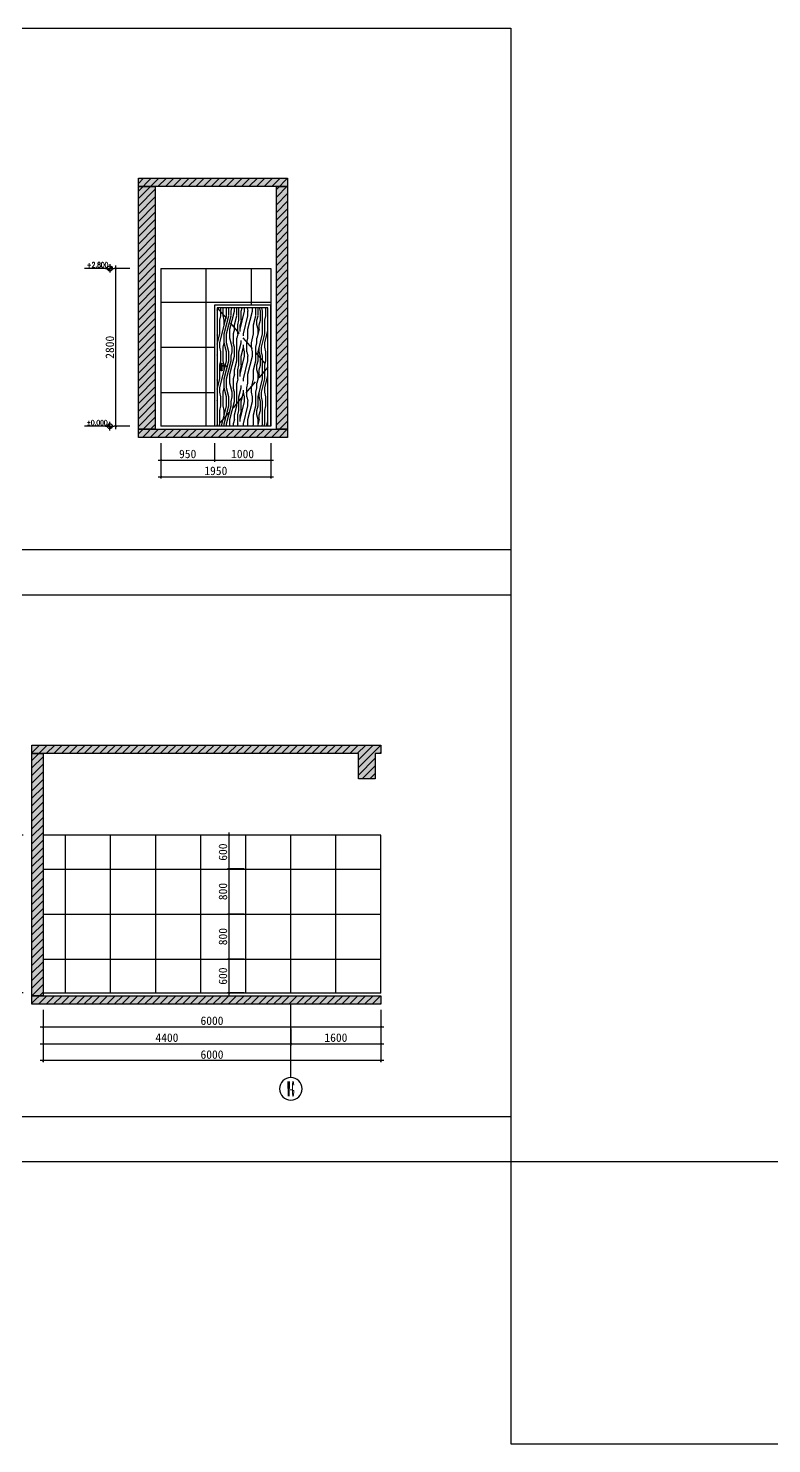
# Model space of a CAD drawing. Header units: millimetres. Extents: x 110215 to 630040, y -488650 to 141897.
# Drawn here: x 188285 to 201486, y -9761 to 15350 of the extents above; entities that cross this region are included whole.
import ezdxf
from ezdxf.enums import TextEntityAlignment as Align
from ezdxf.xclip import XClip

# ---------------------------------------------------------------- set-up
doc = ezdxf.new("R2010")
doc.units = ezdxf.units.MM
doc.header["$LTSCALE"] = 1000
doc.header["$XCLIPFRAME"] = 0
doc.linetypes.add('DASH', pattern=[0.35, 0.25, -0.1])
doc.layers.get('Defpoints').update_dxf_attribs({"color": 2})
for name, color, linetype in [('0-118标注', 2, 'Continuous'), ('0-140c立面材料填充', 250, 'Continuous'), ('0-140d立面材料分隔', 146, 'Continuous'), ('0-140立面图剖切线', 4, 'Continuous')]:
    doc.layers.add(name, color=color, linetype=linetype)
doc.styles.add('_TCH_AXIS', font='COMPLEX', dxfattribs={"bigfont": 'GBCBIG'})
doc.styles.add('COMPLEX', font='COMPLEX')
doc.styles.add('DIM_FONT', font='SIMPLEX', dxfattribs={"width": 0.7, "bigfont": 'GBCBIG'})
doc.styles.add('黑体', font='simhei.ttf')
doc.dimstyles.new('50', dxfattribs={"dimscale": 50, "dimtxt": 3, "dimasz": 0.6, "dimexe": 0.6, "dimexo": 0.6, "dimtad": 1, "dimdec": 0, "dimdsep": 46, "dimtxsty": '黑体', "dimblk1": 'ARCHTICK', "dimblk2": 'ARCHTICK', "dimsah": 1, "dimcen": 0, "dimdle": 1, "dimclrd": 251, "dimclre": 251, "dimclrt": 2, "dimadec": 0, "dimazin": 0, "dimtfac": 1, "dimtdec": 0, "dimtix": 1, "dimtmove": 2, "dimatfit": 3, "dimldrblk": 'DOT', "dimfxl": 0, "dimtolj": 1, "dimtzin": 0, "dimarcsym": 0})

# ---------------------------------------------------------------- blocks, each defined once
blk = doc.blocks.new('_ArchTick')
at = {"color": 0, "linetype": 'ByBlock', "const_width": 0.4}
blk.add_lwpolyline([(-0.5, -0.5), (0.5, 0.5)], dxfattribs=at)
blk = doc.blocks.new('*D828')
at = {"color": 251, "lineweight": -2, "transparency": 16777216}
for p, q in [((269244, 7341), (269244, 7061)), ((351969, 7341), (351969, 7061)), ((269194, 7091), (352019, 7091))]:
    blk.add_line(p, q, dxfattribs=at)
at = {"layer": 'Defpoints', "color": 0, "transparency": 16777216}
for p in [(269244, 7391), (351969, 7391), (351969, 7091)]:
    blk.add_point(p, dxfattribs=at)
at = {"color": 251, "lineweight": -2, "transparency": 16777216, "xscale": 30, "yscale": 30, "zscale": 30, "rotation": 180}
blk.add_blockref('_ArchTick', (269244, 7091), dxfattribs=at)
at = {"color": 251, "lineweight": -2, "transparency": 16777216, "xscale": 30, "yscale": 30, "zscale": 30}
blk.add_blockref('_ArchTick', (351969, 7091), dxfattribs=at)
at = {"color": 2, "transparency": 16777216, "insert": (310607, 7197), "char_height": 150, "attachment_point": 5, "style": '黑体'}
blk.add_mtext('\\A1;82725', dxfattribs=at)
blk = doc.blocks.new('_DOT')
at = {"color": 0, "linetype": 'ByBlock'}
blk.add_line((-0.5, 0), (-1, 0), dxfattribs=at)
at = {"color": 0, "linetype": 'ByBlock', "const_width": 0.5}
blk.add_lwpolyline([(-0.25, 0, 1), (0.25, 0, 1)], format="xyb", close=True, dxfattribs=at)
blk = doc.blocks.new('*D1149')
at = {"color": 251, "lineweight": -2, "transparency": 16777216}
for p, q in [((188547, -2065), (188547, -2395)), ((194547, -2065), (194547, -2395)), ((188497, -2365), (194597, -2365))]:
    blk.add_line(p, q, dxfattribs=at)
at = {"layer": 'Defpoints', "color": 0, "transparency": 16777216}
for p in [(188547, -1965), (194547, -1965), (194547, -2365)]:
    blk.add_point(p, dxfattribs=at)
at = {"color": 251, "lineweight": -2, "transparency": 16777216, "xscale": 30, "yscale": 30, "zscale": 30, "rotation": 180}
blk.add_blockref('_ArchTick', (188547, -2365), dxfattribs=at)
at = {"color": 251, "lineweight": -2, "transparency": 16777216, "xscale": 30, "yscale": 30, "zscale": 30}
blk.add_blockref('_ArchTick', (194547, -2365), dxfattribs=at)
at = {"color": 2, "transparency": 16777216, "insert": (191547, -2258), "char_height": 150, "attachment_point": 5, "style": '黑体'}
blk.add_mtext('\\A1;6000', dxfattribs=at)
blk = doc.blocks.new('_AXISO')
blk.add_circle((0, 0), 0.5)
at = {"style": 'COMPLEX', "width": 1.041667}
blk.add_attdef('A', text='', height=0.56, dxfattribs=at).set_placement((-0.25, -0.28), (0.25, -0.28), align=Align.FIT)
blk = doc.blocks.new('*D1150')
at = {"color": 251, "lineweight": -2, "transparency": 16777216}
for p, q in [((188547, -2395), (188547, -2695)), ((192947, -2395), (192947, -2695)), ((188497, -2665), (192997, -2665))]:
    blk.add_line(p, q, dxfattribs=at)
at = {"layer": 'Defpoints', "color": 0, "transparency": 16777216}
for p in [(188547, -2365), (192947, -2365), (192947, -2665)]:
    blk.add_point(p, dxfattribs=at)
at = {"color": 251, "lineweight": -2, "transparency": 16777216, "xscale": 30, "yscale": 30, "zscale": 30, "rotation": 180}
blk.add_blockref('_ArchTick', (188547, -2665), dxfattribs=at)
at = {"color": 251, "lineweight": -2, "transparency": 16777216, "xscale": 30, "yscale": 30, "zscale": 30}
blk.add_blockref('_ArchTick', (192947, -2665), dxfattribs=at)
at = {"color": 2, "transparency": 16777216, "insert": (190747, -2558), "char_height": 150, "attachment_point": 5, "style": '黑体'}
blk.add_mtext('\\A1;4400', dxfattribs=at)
blk = doc.blocks.new('*D1151')
at = {"color": 251, "lineweight": -2, "transparency": 16777216}
for p, q in [((192947, -2395), (192947, -2695)), ((194547, -2395), (194547, -2695)), ((192897, -2665), (194597, -2665))]:
    blk.add_line(p, q, dxfattribs=at)
at = {"layer": 'Defpoints', "color": 0, "transparency": 16777216}
for p in [(192947, -2365), (194547, -2365), (194547, -2665)]:
    blk.add_point(p, dxfattribs=at)
at = {"color": 251, "lineweight": -2, "transparency": 16777216, "xscale": 30, "yscale": 30, "zscale": 30, "rotation": 180}
blk.add_blockref('_ArchTick', (192947, -2665), dxfattribs=at)
at = {"color": 251, "lineweight": -2, "transparency": 16777216, "xscale": 30, "yscale": 30, "zscale": 30}
blk.add_blockref('_ArchTick', (194547, -2665), dxfattribs=at)
at = {"color": 2, "transparency": 16777216, "insert": (193747, -2558), "char_height": 150, "attachment_point": 5, "style": '黑体'}
blk.add_mtext('\\A1;1600', dxfattribs=at)
blk = doc.blocks.new('*D1152')
at = {"color": 251, "lineweight": -2, "transparency": 16777216}
for p, q in [((188547, -2695), (188547, -2995)), ((194547, -2695), (194547, -2995)), ((194597, -2965), (188497, -2965))]:
    blk.add_line(p, q, dxfattribs=at)
at = {"layer": 'Defpoints', "color": 0, "transparency": 16777216}
for p in [(188547, -2665), (194547, -2665), (188547, -2965)]:
    blk.add_point(p, dxfattribs=at)
at = {"color": 251, "lineweight": -2, "transparency": 16777216, "xscale": 30, "yscale": 30, "zscale": 30, "rotation": 180}
blk.add_blockref('_ArchTick', (188547, -2965), dxfattribs=at)
at = {"color": 251, "lineweight": -2, "transparency": 16777216, "xscale": 30, "yscale": 30, "zscale": 30}
blk.add_blockref('_ArchTick', (194547, -2965), dxfattribs=at)
at = {"color": 2, "transparency": 16777216, "insert": (191547, -2858), "char_height": 150, "attachment_point": 5, "style": '黑体'}
blk.add_mtext('\\A1;6000', dxfattribs=at)
blk = doc.blocks.new('*D1153')
at = {"color": 251, "lineweight": -2, "transparency": 16777216}
for p, q in [((192117, -1165), (191820, -1165)), ((191850, -1815), (191850, -1115)), ((192117, -1765), (191820, -1765))]:
    blk.add_line(p, q, dxfattribs=at)
at = {"layer": 'Defpoints', "color": 0, "transparency": 16777216}
for p in [(191850, -1165), (192147, -1165), (192147, -1765)]:
    blk.add_point(p, dxfattribs=at)
at = {"color": 251, "lineweight": -2, "transparency": 16777216, "xscale": 30, "yscale": 30, "zscale": 30}
for p, rotation in [((191850, -1165), 90), ((191850, -1765), 270)]:
    blk.add_blockref('_ArchTick', p, dxfattribs=dict(at, rotation=rotation))
at = {"color": 2, "transparency": 16777216, "insert": (191742, -1465), "char_height": 150, "attachment_point": 5, "rotation": 90, "style": '黑体'}
blk.add_mtext('\\A1;600', dxfattribs=at)
blk = doc.blocks.new('*D1154')
at = {"color": 251, "lineweight": -2, "transparency": 16777216}
for p, q in [((192117, -365), (191820, -365)), ((191850, -1215), (191850, -315)), ((192117, -1165), (191820, -1165))]:
    blk.add_line(p, q, dxfattribs=at)
at = {"layer": 'Defpoints', "color": 0, "transparency": 16777216}
for p in [(191850, -365), (192147, -365), (192147, -1165)]:
    blk.add_point(p, dxfattribs=at)
at = {"color": 251, "lineweight": -2, "transparency": 16777216, "xscale": 30, "yscale": 30, "zscale": 30}
for p, rotation in [((191850, -365), 90), ((191850, -1165), 270)]:
    blk.add_blockref('_ArchTick', p, dxfattribs=dict(at, rotation=rotation))
at = {"color": 2, "transparency": 16777216, "insert": (191742, -765), "char_height": 150, "attachment_point": 5, "rotation": 90, "style": '黑体'}
blk.add_mtext('\\A1;800', dxfattribs=at)
blk = doc.blocks.new('*D1155')
at = {"color": 251, "lineweight": -2, "transparency": 16777216}
for p, q in [((192117, 435), (191820, 435)), ((191850, -415), (191850, 485)), ((192117, -365), (191820, -365))]:
    blk.add_line(p, q, dxfattribs=at)
at = {"layer": 'Defpoints', "color": 0, "transparency": 16777216}
for p in [(191850, 435), (192147, 435), (192147, -365)]:
    blk.add_point(p, dxfattribs=at)
at = {"color": 251, "lineweight": -2, "transparency": 16777216, "xscale": 30, "yscale": 30, "zscale": 30}
for p, rotation in [((191850, 435), 90), ((191850, -365), 270)]:
    blk.add_blockref('_ArchTick', p, dxfattribs=dict(at, rotation=rotation))
at = {"color": 2, "transparency": 16777216, "insert": (191742, 35), "char_height": 150, "attachment_point": 5, "rotation": 90, "style": '黑体'}
blk.add_mtext('\\A1;800', dxfattribs=at)
blk = doc.blocks.new('*D1156')
at = {"color": 251, "lineweight": -2, "transparency": 16777216}
for p, q in [((192117, 1035), (191820, 1035)), ((191850, 385), (191850, 1085)), ((192117, 435), (191820, 435))]:
    blk.add_line(p, q, dxfattribs=at)
at = {"layer": 'Defpoints', "color": 0, "transparency": 16777216}
for p in [(191850, 1035), (192147, 1035), (192147, 435)]:
    blk.add_point(p, dxfattribs=at)
at = {"color": 251, "lineweight": -2, "transparency": 16777216, "xscale": 30, "yscale": 30, "zscale": 30}
for p, rotation in [((191850, 1035), 90), ((191850, 435), 270)]:
    blk.add_blockref('_ArchTick', p, dxfattribs=dict(at, rotation=rotation))
at = {"color": 2, "transparency": 16777216, "insert": (191742, 735), "char_height": 150, "attachment_point": 5, "rotation": 90, "style": '黑体'}
blk.add_mtext('\\A1;600', dxfattribs=at)
blk = doc.blocks.new('*D1157')
at = {"color": 251, "lineweight": -2, "transparency": 16777216}
for p, q in [((188197, 1035), (187917, 1035)), ((187947, -1815), (187947, 1085)), ((188197, -1765), (187917, -1765))]:
    blk.add_line(p, q, dxfattribs=at)
at = {"layer": 'Defpoints', "color": 0, "transparency": 16777216}
for p in [(187947, 1035), (188347, 1035), (188347, -1765)]:
    blk.add_point(p, dxfattribs=at)
at = {"color": 251, "lineweight": -2, "transparency": 16777216, "xscale": 30, "yscale": 30, "zscale": 30}
for p, rotation in [((187947, 1035), 90), ((187947, -1765), 270)]:
    blk.add_blockref('_ArchTick', p, dxfattribs=dict(at, rotation=rotation))
at = {"color": 2, "transparency": 16777216, "insert": (187840, -365), "char_height": 150, "attachment_point": 5, "rotation": 90, "style": '黑体'}
blk.add_mtext('\\A1;2800', dxfattribs=at)
blk = doc.blocks.new('*D1158')
at = {"color": 251, "lineweight": -2, "transparency": 16777216}
for p, q in [((190640, 7991), (190640, 7661)), ((191590, 7991), (191590, 7661)), ((190590, 7691), (191640, 7691))]:
    blk.add_line(p, q, dxfattribs=at)
at = {"layer": 'Defpoints', "color": 0, "transparency": 16777216}
for p in [(190640, 8091), (191590, 8091), (191590, 7691)]:
    blk.add_point(p, dxfattribs=at)
at = {"color": 251, "lineweight": -2, "transparency": 16777216, "xscale": 30, "yscale": 30, "zscale": 30, "rotation": 180}
blk.add_blockref('_ArchTick', (190640, 7691), dxfattribs=at)
at = {"color": 251, "lineweight": -2, "transparency": 16777216, "xscale": 30, "yscale": 30, "zscale": 30}
blk.add_blockref('_ArchTick', (191590, 7691), dxfattribs=at)
at = {"color": 2, "transparency": 16777216, "insert": (191115, 7798), "char_height": 150, "attachment_point": 5, "style": '黑体'}
blk.add_mtext('\\A1;950', dxfattribs=at)
blk = doc.blocks.new('*D1159')
at = {"color": 251, "lineweight": -2, "transparency": 16777216}
for p, q in [((191590, 7991), (191590, 7661)), ((192590, 7991), (192590, 7661)), ((191540, 7691), (192640, 7691))]:
    blk.add_line(p, q, dxfattribs=at)
at = {"layer": 'Defpoints', "color": 0, "transparency": 16777216}
for p in [(191590, 8091), (192590, 8091), (192590, 7691)]:
    blk.add_point(p, dxfattribs=at)
at = {"color": 251, "lineweight": -2, "transparency": 16777216, "xscale": 30, "yscale": 30, "zscale": 30, "rotation": 180}
blk.add_blockref('_ArchTick', (191590, 7691), dxfattribs=at)
at = {"color": 251, "lineweight": -2, "transparency": 16777216, "xscale": 30, "yscale": 30, "zscale": 30}
blk.add_blockref('_ArchTick', (192590, 7691), dxfattribs=at)
at = {"color": 2, "transparency": 16777216, "insert": (192090, 7798), "char_height": 150, "attachment_point": 5, "style": '黑体'}
blk.add_mtext('\\A1;1000', dxfattribs=at)
blk = doc.blocks.new('*D1160')
at = {"color": 251, "lineweight": -2, "transparency": 16777216}
for p, q in [((190640, 7661), (190640, 7361)), ((192590, 7661), (192590, 7361)), ((190590, 7391), (192640, 7391))]:
    blk.add_line(p, q, dxfattribs=at)
at = {"layer": 'Defpoints', "color": 0, "transparency": 16777216}
for p in [(190640, 7691), (192590, 7691), (192590, 7391)]:
    blk.add_point(p, dxfattribs=at)
at = {"color": 251, "lineweight": -2, "transparency": 16777216, "xscale": 30, "yscale": 30, "zscale": 30, "rotation": 180}
blk.add_blockref('_ArchTick', (190640, 7391), dxfattribs=at)
at = {"color": 251, "lineweight": -2, "transparency": 16777216, "xscale": 30, "yscale": 30, "zscale": 30}
blk.add_blockref('_ArchTick', (192590, 7391), dxfattribs=at)
at = {"color": 2, "transparency": 16777216, "insert": (191615, 7498), "char_height": 150, "attachment_point": 5, "style": '黑体'}
blk.add_mtext('\\A1;1950', dxfattribs=at)
blk = doc.blocks.new('*D1161')
at = {"color": 251, "lineweight": -2, "transparency": 16777216}
for p, q in [((190090, 11091), (189810, 11091)), ((189840, 8241), (189840, 11141)), ((190090, 8291), (189810, 8291))]:
    blk.add_line(p, q, dxfattribs=at)
at = {"layer": 'Defpoints', "color": 0, "transparency": 16777216}
for p in [(189840, 11091), (190240, 11091), (190240, 8291)]:
    blk.add_point(p, dxfattribs=at)
at = {"color": 251, "lineweight": -2, "transparency": 16777216, "xscale": 30, "yscale": 30, "zscale": 30}
for p, rotation in [((189840, 11091), 90), ((189840, 8291), 270)]:
    blk.add_blockref('_ArchTick', p, dxfattribs=dict(at, rotation=rotation))
at = {"color": 2, "transparency": 16777216, "insert": (189733, 9691), "char_height": 150, "attachment_point": 5, "rotation": 90, "style": '黑体'}
blk.add_mtext('\\A1;2800', dxfattribs=at)
blk = doc.blocks.new('*U702')
at = {"extrusion": (0, 0, -1)}
for points in [[(0, 0), (1.5, 0, 0.414214), (0, 1.5)], [(0, 0), (-1.5, 0, 0.414214), (0, -1.5)]]:
    blk.add_hatch(color=256, dxfattribs=at).paths.add_polyline_path(points)
for p, q in [((-2.25, 0), (-15.09, 0)), ((-2.52, 0), (2.52, 0)), ((0, -2.52), (0, 2.52))]:
    blk.add_line(p, q)
blk.add_circle((0, 0), 1.5)
at = {"style": 'DIM_FONT', "width": 0.7, "flags": 8}
blk.add_attdef('%%P0.000', (-13.68, -0.59), '', height=3, dxfattribs=at)
blk = doc.blocks.new('*U703')
at = {"extrusion": (0, 0, -1)}
for points in [[(0, 0), (1.5, 0, -0.414214), (0, -1.5)], [(0, 0), (-1.5, 0, -0.414214), (0, 1.5)]]:
    blk.add_hatch(color=256, dxfattribs=at).paths.add_polyline_path(points)
for p, q in [((-2.25, 0), (-15.09, 0)), ((-2.52, 0), (2.52, 0)), ((0, 2.52), (0, -2.52))]:
    blk.add_line(p, q)
blk.add_circle((0, 0), 1.5)
at = {"style": 'DIM_FONT', "width": 0.7, "flags": 8}
blk.add_attdef('%%P0.000', (-13.68, 0.59), '', height=3, dxfattribs=at)
blk = doc.blocks.new('门拉手-2')
at = {"color": 4}
for p, q in [((-10, 6), (-10, 30)), ((10, -63), (10, 30)), ((-10, -63), (-10, 0))]:
    blk.add_line(p, q, dxfattribs=at)
at = {"color": 8}
for p, q in [((-2, -27), (-2, -39)), ((-2, -39), (2, -39)), ((2, -27), (2, -39))]:
    blk.add_line(p, q, dxfattribs=at)
for centre, radius in [((0, 0), 7.5), ((0, -23), 3.75)]:
    blk.add_circle(centre, radius, dxfattribs=at)
for centre, radius, start, end in [((-82, 1), 1.43, 54.3956, 226.4412), ((-62, 28), 32.3, 233.0421, 307.7382), ((-22, -24), 33, 60.1153, 127.3422), ((-22, -31), 33, 62.8202, 127.3422), ((-61, 17), 28.5, 217.9283, 310.3521)]:
    blk.add_arc(centre, radius, start, end, dxfattribs=at)
at = {"color": 4}
for centre, start, end in [((-5, 30), 90, 180), ((0, 35), 0, 180), ((5, 30), 0, 90), ((-5, -63), 180, 270), ((0, -68), 180, 0), ((5, -63), 270, 0)]:
    blk.add_arc(centre, 5, start, end, dxfattribs=at)
blk = doc.blocks.new('dvdfsdfs')
h = blk.add_hatch()
h.set_pattern_fill('ANSI31', color=250, scale=30)
h.paths.add_polyline_path([(269244.4, 8240.8), (351969.4, 8240.8), (351969.4, 8090.8), (269244.4, 8090.8)])
h.paths.add_polyline_path([(351969.4, 12690.4), (351969.4, 11840.4), (351369.4, 11840.4), (351369.4, 12540.4), (348969.4, 12540.4), (348969.4, 11840.4), (348469.4, 11840.4), (348469.4, 12540.4), (345044.4, 12540.4), (345044.4, 11840.4), (344444.4, 11840.4), (344444.4, 12540.4), (342914.4, 12540.4), (342914.4, 11840.4), (342314.4, 11840.4), (342314.4, 12540.4), (339414.4, 12540.4), (339414.4, 11840.4), (338914.4, 11840.4), (338914.4, 12540.4), (337814.4, 12540.4), (337814.4, 11840.4), (337214.4, 11840.4), (337214.4, 12540.4), (334680, 12540.4), (334680, 11840.4), (334080, 11840.4), (334080, 12540.4), (331929.9, 12540.4), (331929.9, 11840.4), (331429.9, 11840.4), (331429.9, 12540.4), (329129.9, 12540.4), (329129.9, 11840.4), (328629.9, 11840.4), (328629.9, 12540.4), (326379.9, 12540.4), (326379.9, 11840.4), (325779.9, 11840.4), (325779.9, 12540.4), (323329.9, 12540.4), (323329.9, 11840.4), (322829.9, 11840.4), (322829.9, 12540.4), (320329.9, 12540.4), (320329.9, 11840.4), (319829.9, 11840.4), (319829.9, 12540.4), (317681.3, 12540.4), (317681.3, 11840.4), (317081.3, 11840.4), (317081.3, 12540.4), (315231.3, 12540.4), (315231.3, 11840.4), (314695.9, 11840.4), (314695.9, 12540.4), (313897.8, 12540.4), (313897.8, 11840.4), (313318.8, 11840.4), (313318.8, 12540.4), (311318, 12540.4), (311318, 11840.4), (310691.4, 11840.4), (310691.4, 12540.4), (308229.9, 12540.4), (308229.9, 11840.4), (307729.9, 11840.4), (307729.9, 12540.4), (305779.9, 12540.4), (305779.9, 11840.4), (305179.9, 11840.4), (305179.9, 12540.4), (303430.8, 12540.4), (303430.8, 11840.4), (302930.8, 11840.4), (302930.8, 12540.4), (301180.2, 12540.4), (301180.2, 11840.4), (300580.2, 11840.4), (300580.2, 12540.4), (298430.1, 12540.4), (298430.1, 11840.4), (297830.1, 11840.4), (297830.1, 12540.4), (295530.1, 12540.4), (295530.1, 11840.4), (294930.1, 11840.4), (294930.1, 12540.4), (292779.9, 12540.4), (292779.9, 11840.4), (292179.9, 11840.4), (292179.9, 12540.4), (289928.9, 12540.4), (289928.9, 11840.4), (289428.9, 11840.4), (289428.9, 12540.4), (287128.9, 12540.4), (287128.9, 11840.4), (286628.9, 11840.4), (286628.9, 12540.4), (284355.7, 12540.4), (284355.7, 11840.4), (283756.6, 11840.4), (283756.6, 12540.4), (281529.9, 12540.4), (281529.9, 11840.4), (281029.9, 11840.4), (281029.9, 12540.4), (278729.9, 12540.4), (278729.9, 11840.4), (278229.9, 11840.4), (278229.9, 12540.4), (269843.9, 12540.4), (269843.9, 11840.4), (269244.4, 11840.4), (269244.4, 12690.4)])
at = {"layer": '0-140c立面材料填充'}
h = blk.add_hatch(dxfattribs=at)
h.set_pattern_fill('AR-CONC', color=256)
h.paths.add_polyline_path([(351969.4, 12690.4), (351969.4, 11840.4), (351369.4, 11840.4), (351369.4, 12540.4), (348969.4, 12540.4), (348969.4, 11840.4), (348469.4, 11840.4), (348469.4, 12540.4), (345044.4, 12540.4), (345044.4, 11840.4), (344444.4, 11840.4), (344444.4, 12540.4), (342914.4, 12540.4), (342914.4, 11840.4), (342314.4, 11840.4), (342314.4, 12540.4), (339414.4, 12540.4), (339414.4, 11840.4), (338914.4, 11840.4), (338914.4, 12540.4), (337814.4, 12540.4), (337814.4, 11840.4), (337214.4, 11840.4), (337214.4, 12540.4), (334680, 12540.4), (334680, 11840.4), (334080, 11840.4), (334080, 12540.4), (331929.9, 12540.4), (331929.9, 11840.4), (331429.9, 11840.4), (331429.9, 12540.4), (329129.9, 12540.4), (329129.9, 11840.4), (328629.9, 11840.4), (328629.9, 12540.4), (326379.9, 12540.4), (326379.9, 11840.4), (325779.9, 11840.4), (325779.9, 12540.4), (323329.9, 12540.4), (323329.9, 11840.4), (322829.9, 11840.4), (322829.9, 12540.4), (320329.9, 12540.4), (320329.9, 11840.4), (319829.9, 11840.4), (319829.9, 12540.4), (317681.3, 12540.4), (317681.3, 11840.4), (317081.3, 11840.4), (317081.3, 12540.4), (315231.3, 12540.4), (315231.3, 11840.4), (314695.9, 11840.4), (314695.9, 12540.4), (313897.8, 12540.4), (313897.8, 11840.4), (313318.8, 11840.4), (313318.8, 12540.4), (311318, 12540.4), (311318, 11840.4), (310691.4, 11840.4), (310691.4, 12540.4), (308229.9, 12540.4), (308229.9, 11840.4), (307729.9, 11840.4), (307729.9, 12540.4), (305779.9, 12540.4), (305779.9, 11840.4), (305179.9, 11840.4), (305179.9, 12540.4), (303430.8, 12540.4), (303430.8, 11840.4), (302930.8, 11840.4), (302930.8, 12540.4), (301180.2, 12540.4), (301180.2, 11840.4), (300580.2, 11840.4), (300580.2, 12540.4), (298430.1, 12540.4), (298430.1, 11840.4), (297830.1, 11840.4), (297830.1, 12540.4), (295530.1, 12540.4), (295530.1, 11840.4), (294930.1, 11840.4), (294930.1, 12540.4), (292779.9, 12540.4), (292779.9, 11840.4), (292179.9, 11840.4), (292179.9, 12540.4), (289928.9, 12540.4), (289928.9, 11840.4), (289428.9, 11840.4), (289428.9, 12540.4), (287128.9, 12540.4), (287128.9, 11840.4), (286628.9, 11840.4), (286628.9, 12540.4), (284355.7, 12540.4), (284355.7, 11840.4), (283756.6, 11840.4), (283756.6, 12540.4), (281529.9, 12540.4), (281529.9, 11840.4), (281029.9, 11840.4), (281029.9, 12540.4), (278729.9, 12540.4), (278729.9, 11840.4), (278229.9, 11840.4), (278229.9, 12540.4), (269843.9, 12540.4), (269843.9, 11840.4), (269244.4, 11840.4), (269244.4, 12690.4)])
h = blk.add_hatch(dxfattribs=at)
h.set_pattern_fill('AR-CONC', color=256)
h.paths.add_polyline_path([(269244.4, 8240.8), (351969.4, 8240.8), (351969.4, 8090.8), (269244.4, 8090.8)])
blk.add_lwpolyline([(297830.1, 12540.4), (295530.1, 12540.4), (295530.1, 11840.4), (294930.1, 11840.4), (294930.1, 12540.4), (292779.9, 12540.4), (292779.9, 11840.4), (292179.9, 11840.4), (292179.9, 12540.4), (289928.9, 12540.4), (289928.9, 11840.4), (289428.9, 11840.4), (289428.9, 12540.4), (287128.9, 12540.4), (287128.9, 11840.4), (286628.9, 11840.4), (286628.9, 12540.4), (284355.7, 12540.4), (284355.7, 11840.4), (283756.6, 11840.4), (283756.6, 12540.4), (281529.9, 12540.4), (281529.9, 11840.4), (281029.9, 11840.4), (281029.9, 12540.4), (278729.9, 12540.4), (278729.9, 11840.4), (278229.9, 11840.4), (278229.9, 12540.4), (269843.9, 12540.4), (269843.9, 11840.4), (269244.4, 11840.4), (269244.4, 12690.4), (351969.4, 12690.4)])
blk.add_lwpolyline([(269244.4, 8240.8), (351969.4, 8240.8), (351969.4, 8090.8), (269244.4, 8090.8)], close=True)
at = {"layer": '0-140立面图剖切线'}
for p, q in [((352069.4, 11090.8), (269244.4, 11090.8)), ((351969.4, 8290.8), (269244.4, 8290.8))]:
    blk.add_line(p, q, dxfattribs=at)
dim = blk.add_linear_dim(base=(351969.4, 7090.8), p1=(269244.4, 7390.8), p2=(351969.4, 7390.8), dimstyle='50', override={"dimfxl": 5, "dimarcsym": 1})
dim.commit()
dim.dimension.update_dxf_attribs({"geometry": '*D828', "text_midpoint": (310606.9, 7197.1)})

msp = doc.modelspace()

# ---------------------------------------------------------------- hatches: boundary and pattern name
h = msp.add_hatch()
h.set_pattern_fill('ANSI31', color=250, scale=30)
h.set_pattern_definition([(45, (2257.43, 0), (-67.35192, 67.35192), [])])
h.paths.add_polyline_path([(190239.6, 12690.8), (192890.1, 12690.8), (192890.1, 12540.8), (190239.6, 12540.8)])
h.paths.add_polyline_path([(192690.1, 12540.8), (192890.1, 12540.8), (192890.1, 8240.8), (192690.1, 8240.8)])
h.paths.add_polyline_path([(190239.6, 12540.8), (190540, 12540.8), (190540, 8240.8), (190239.6, 8240.8)])
h.paths.add_polyline_path([(190239.6, 8240.8), (192890.1, 8240.8), (192890.1, 8090.8), (190239.6, 8090.8)])
h = msp.add_hatch()
h.set_pattern_fill('ANSI31', color=250, scale=30)
h.set_pattern_definition([(45, (2248.75, 0), (-67.35192, 67.35192), [])])
h.paths.add_polyline_path([(194547.2, 2634.8), (194547.2, 2484.8), (194447.3, 2484.8), (194447.3, 2034.8), (194146.4, 2034.8), (194146.4, 2484.8), (188347.1, 2484.8), (188347.1, 2634.8)])
h.paths.add_polyline_path([(188347.1, 2484.8), (188546.8, 2484.8), (188546.8, -1815.2), (188347.1, -1815.2)])
h.paths.add_polyline_path([(188347.1, -1815.2), (194547.2, -1815.2), (194547.2, -1965.2), (188347.1, -1965.2)])
at = {"layer": '0-140c立面材料填充'}
h = msp.add_hatch(dxfattribs=at)
h.set_pattern_fill('AR-CONC', color=256)
h.set_pattern_definition([(50, (2257.43, 0), (182.18467, -15.93909), [19.05, -209.55]), (355, (2257.43, 0), (-35.24342, 191.05685), [15.24, -167.64058]), (100.45144, (2272.6, -1.33), (146.94125, 175.11775), [16.19, -178.09024]), (46.1842, (2257.43, 50.8), (271.07904, -42.04233), [28.575, -314.325]), (96.63556, (2280.02, 47.3), (237.40413, 247.42612), [24.28502, -267.1356]), (351.18415, (2257.43, 50.8), (237.40413, 247.42612), [22.85997, -251.45973]), (21, (2282.83, 38.1), (151.61439, -102.2652), [19.05, -209.55]), (326, (2282.83, 38.1), (61.80203, 184.18797), [15.24, -167.64]), (71.45144, (2295.46, 29.58), (213.41642, 81.92277), [16.19, -178.08994]), (37.5, (2257.426, 0), (3.088603, 84.555039), [0, -165.608, 0, -170.18, 0, -168.275]), (7.5, (2257.43, 0), (66.819663, 100.180575), [0, -97.028, 0, -161.798, 0, -64.135]), (327.5, (2200.784, 0), (135.590595, -5.728744), [0, -63.5, 0, -198.12, 0, -262.89]), (317.5, (2175.38, 0), (148.12918, 25.42649), [0, -82.55, 0, -131.572, 0, -186.69])])
h.paths.add_polyline_path([(190239.6, 12690.8), (192890.1, 12690.8), (192890.1, 12540.8), (190239.6, 12540.8)])
h.paths.add_polyline_path([(190239.6, 12540.8), (190540, 12540.8), (190540, 8240.8), (190239.6, 8240.8)])
h.paths.add_polyline_path([(192690.1, 12540.8), (192890.1, 12540.8), (192890.1, 8240.8), (192690.1, 8240.8)])
h.paths.add_polyline_path([(190239.6, 8240.8), (192890.1, 8240.8), (192890.1, 8090.8), (190239.6, 8090.8)])
h = msp.add_hatch(dxfattribs=at)
h.set_pattern_fill('AR-CONC', color=251)
h.set_pattern_definition([(50, (2248.75, 0), (182.18467, -15.93909), [19.05, -209.55]), (355, (2248.75, 0), (-35.24342, 191.05685), [15.24, -167.64058]), (100.45144, (2263.94, -1.33), (146.94125, 175.11775), [16.19, -178.09024]), (46.1842, (2248.75, 50.8), (271.07904, -42.04233), [28.575, -314.325]), (96.63556, (2271.34, 47.3), (237.40413, 247.42612), [24.28502, -267.1356]), (351.18415, (2248.75, 50.8), (237.40413, 247.42612), [22.85997, -251.45973]), (21, (2274.15, 38.1), (151.61439, -102.2652), [19.05, -209.55]), (326, (2274.15, 38.1), (61.80203, 184.18797), [15.24, -167.64]), (71.45144, (2286.79, 29.58), (213.41642, 81.92277), [16.19, -178.08994]), (37.5, (2248.755, 0), (3.088603, 84.555039), [0, -165.608, 0, -170.18, 0, -168.275]), (7.5, (2248.75, 0), (66.819663, 100.180575), [0, -97.028, 0, -161.798, 0, -64.135]), (327.5, (2192.11, 0), (135.590595, -5.728744), [0, -63.5, 0, -198.12, 0, -262.89]), (317.5, (2166.71, 0), (148.12918, 25.42649), [0, -82.55, 0, -131.572, 0, -186.69])])
h.paths.add_polyline_path([(194547.2, 2634.8), (194547.2, 2484.8), (194447.3, 2484.8), (194447.3, 2034.8), (194146.4, 2034.8), (194146.4, 2484.8), (188347.1, 2484.8), (188347.1, 2634.8)])
h.paths.add_polyline_path([(188347.1, -1815.2), (194547.2, -1815.2), (194547.2, -1965.2), (188347.1, -1965.2)])
h.paths.add_polyline_path([(188347.1, 2484.8), (188546.8, 2484.8), (188546.8, -1815.2), (188347.1, -1815.2)])
at = {"layer": '0-140d立面材料分隔'}
h = msp.add_hatch(dxfattribs=at)
h.set_pattern_fill('8PANEL', color=250, scale=800, angle=90)
h.set_pattern_definition([(90, (-111814.54, -187748.6), (-800, 5e-14), [160, -240, 80, -320]), (90, (-111834.54, -187188.6), (-800, 5e-14), [160, -640]), (90, (-111874.54, -187268.6), (-800, 5e-14), [80, -720]), (90, (-111894.54, -187708.6), (-800, 5e-14), [40, -560, 40, -160]), (90, (-111934.54, -187428.6), (-800, 5e-14), [160, -240, 40, -360]), (90, (-111954.54, -187628.6), (-800, 5e-14), [120, -680]), (90, (-111974.54, -187428.6), (-800, 5e-14), [240, -560]), (90, (-111994.54, -187668.6), (-800, 5e-14), [160, -640]), (90, (-112014.54, -187348.6), (-800, 5e-14), [400, -400]), (90, (-112054.54, -187588.6), (-800, 5e-14), [80, -240, 160, -320]), (90, (-112074.54, -187028.6), (-800, 5e-14), [160, -640]), (90, (-112094.54, -187188.6), (-800, 5e-14), [80, -720]), (90, (-112114.54, -187348.6), (-800, 5e-14), [80, -720]), (90, (-112134.54, -187748.6), (-800, 5e-14), [160, -640]), (90, (-112154.54, -187348.6), (-800, 5e-14), [160, -640]), (90, (-112194.54, -187348.6), (-800, 5e-14), [160, -160, 160, -320]), (90, (-112234.54, -187508.6), (-800, 5e-14), [80, -400, 160, -160]), (90, (-112254.54, -187348.6), (-800, 5e-14), [240, -560]), (90, (-112294.54, -187348.6), (-800, 5e-14), [160, -640]), (90, (-112314.54, -187668.6), (-800, 5e-14), [240, -320, 80, -160]), (90, (-112354.54, -187668.6), (-800, 5e-14), [400, -400]), (90, (-112374.54, -187188.6), (-800, 5e-14), [80, -720]), (90, (-112394.54, -187428.6), (-800, 5e-14), [160, -640]), (90, (-112414.54, -187588.6), (-800, 5e-14), [80, -320, 80, -320]), (90, (-112434.54, -187668.6), (-800, 5e-14), [80, -240, 160, -320]), (90, (-112454.54, -187508.6), (-800, 5e-14), [80, -400, 80, -240]), (90, (-112474.54, -187348.6), (-800, 5e-14), [240, -560]), (90, (-112514.54, -187668.6), (-800, 5e-14), [160, -640]), (90, (-112534.54, -187268.6), (-800, 5e-14), [80, -720]), (90, (-112554.54, -187108.6), (-800, 5e-14), [80, -720]), (104.036243, (-111874.54, -187188.62), (3e-08, 800), [82.4, -3216.0844]), (104.036243, (-112054.54, -187108.62), (3e-08, 800), [82.4, -3216.0844]), (104.036243, (-112534.54, -187188.62), (3e-08, 800), [82.4, -3216.0844]), (104.036243, (-112234.54, -187428.62), (3e-08, 800), [82.4, -3216.0844]), (104.036243, (-112354.54, -187268.62), (3e-08, 800), [82.4, -3216.0844]), (104.036243, (-112294.54, -187188.62), (3e-08, 800), [82.4, -3216.0844]), (104.036243, (-112434.54, -187588.62), (3e-08, 800), [82.4, -3216.0844]), (104.036243, (-112394.54, -187268.62), (3e-08, 800), [82.4, -3216.0844]), (104.036243, (-112094.54, -187108.62), (3e-08, 800), [164.8, -3133.6844]), (104.036243, (-112154.54, -187188.62), (3e-08, 800), [164.8, -3133.6844]), (104.036243, (-112194.54, -187188.62), (3e-08, 800), [164.8, -3133.6844]), (255.963757, (-111934.54, -187428.62), (3e-08, -800), [82.4, -164.8, 82.4, -2968.8844]), (255.963757, (-112054.54, -187588.62), (3e-08, -800), [82.4, -3216.0844]), (255.963757, (-112414.54, -187588.62), (3e-08, -800), [164.8, -3133.6844]), (284.036243, (-111834.54, -187188.62), (-3e-08, -800), [82.4, -3216.0844]), (75.963757, (-111834.54, -187028.62), (-3e-08, 800), [82.4, -3216.0844]), (75.963757, (-112114.54, -187268.62), (-3e-08, 800), [82.4, -3216.0844]), (75.963757, (-112254.54, -187108.62), (-3e-08, 800), [82.4, -3216.0844]), (75.963757, (-112314.54, -187428.62), (-3e-08, 800), [82.4, -3216.0844]), (75.963757, (-112414.54, -187508.62), (-3e-08, 800), [82.4, -3216.0844]), (75.963757, (-112454.54, -187428.62), (-3e-08, 800), [82.4, -3216.0844]), (75.963757, (-112314.54, -187428.62), (-3e-08, 800), [82.4, -3216.0844]), (75.963757, (-112434.54, -187188.62), (-3e-08, 800), [329.6, -2968.8844]), (75.963757, (-111894.54, -187668.62), (-3e-08, 800), [329.6, -2968.8844]), (75.963757, (-111954.54, -187588.62), (-3e-08, 800), [329.6, -2968.8844]), (75.963757, (-111994.54, -187508.62), (-3e-08, 800), [82.4, -164.8, 164.8, -2886.4844]), (75.963757, (-112054.54, -187508.62), (-3e-08, 800), [164.8, -164.8, 164.8, -2804.0844]), (75.963757, (-112134.54, -187588.62), (-3e-08, 800), [329.6, -2968.8844]), (75.963757, (-112194.54, -187668.62), (-3e-08, 800), [329.6, -2968.8844]), (75.963757, (-112234.54, -187668.62), (-3e-08, 800), [329.6, -2968.8844]), (75.963757, (-112474.54, -187108.62), (-3e-08, 800), [82.4, -3216.0844]), (75.96377, (-112554.54, -187028.62), (-0.00015, 800), [164.8, -3133.6844]), (75.96377, (-112514.54, -187508.62), (-0.00015, 800), [164.8, -3133.6844]), (75.96376, (-111814.54, -187588.62), (-1e-05, 800), [329.6, -2968.8844]), (75.96376, (-112374.54, -187108.62), (-1e-05, 800), [247.2, -3051.2844]), (75.96376, (-112314.54, -187028.62), (-1e-05, 800), [494.4, -2804.0844])])
h.paths.add_polyline_path([(191640.1, 10389.8), (192540.1, 10389.8), (192540.1, 8290.8)], flags=17)
h.paths.add_polyline_path([(192540.1, 8290.8), (191640.1, 8289.8), (191640.1, 10389.8)])

# ---------------------------------------------------------------- linework, layer by layer
for p, q in [((196851.5, 6094.5), (171306.1, 6094.5)), ((196851.5, 5294.5), (171306.1, 5294.5)), ((196851.5, -3961.1), (171306.1, -3961.1))]:
    msp.add_line(p, q)
for points in [[(171306.1, 15350.1), (196851.5, 15350.1), (196851.5, -4761.1), (171306.1, -4761.1)], [(190239.6, 12690.8), (192890.1, 12690.8), (192890.1, 12540.8), (190239.6, 12540.8)], [(190239.6, 12540.8), (190540, 12540.8), (190540, 8240.8), (190239.6, 8240.8)], [(192690.1, 12540.8), (192890.1, 12540.8), (192890.1, 8240.8), (192690.1, 8240.8)], [(190239.6, 8240.8), (192890.1, 8240.8), (192890.1, 8090.8), (190239.6, 8090.8)], [(188347.1, 2484.8), (188546.8, 2484.8), (188546.8, -1815.2), (188347.1, -1815.2)], [(188347.1, -1815.2), (194547.2, -1815.2), (194547.2, -1965.2), (188347.1, -1965.2)], [(201851.5, -4761.1), (196851.5, -4761.1), (196851.5, -9761.1), (201851.5, -9761.1)]]:
    msp.add_lwpolyline(points, close=True)
at = {"color": 251, "linetype": 'DASH'}
msp.add_lwpolyline([(191640.1, 10390.8), (192540.1, 9340.8), (191640.1, 8290.8)], dxfattribs=at)
msp.add_lwpolyline([(194547.2, 2634.8), (194547.2, 2484.8), (194447.3, 2484.8), (194447.3, 2034.8), (194146.4, 2034.8), (194146.4, 2484.8), (188347.1, 2484.8), (188347.1, 2634.8), (194547.2, 2634.8)])
at = {"layer": '0-118标注'}
msp.add_line((192946.9, -3265.2, 13.8), (192946.9, -1965.2), dxfattribs=at)
at = {"layer": '0-140c立面材料填充', "color": 251}
for p, q in [((191439.9, 11090.8), (191439.9, 8290.8)), ((192239.9, 11090.8), (192239.9, 10440.8)), ((190639.9, 10490.8), (192590.1, 10490.8)), ((190639.9, 9690.8), (191590.1, 9690.8)), ((190639.9, 8890.8), (191590.1, 8890.8)), ((188947.2, -1765.2), (188947.2, 1034.8)), ((189747.2, -1765.2), (189747.2, 1034.8)), ((190547.2, -1765.2), (190547.2, 1034.8)), ((191347.2, -1765.2), (191347.2, 1034.8)), ((192147.2, -1765.2), (192147.2, 1034.8)), ((192947.2, -1765.2), (192947.2, 1034.8)), ((193747.2, -1765.2), (193747.2, 1034.8)), ((188546.8, 434.8), (194547.2, 434.8)), ((188546.8, -365.2), (194547.2, -365.2)), ((188546.8, -1165.2), (194547.2, -1165.2))]:
    msp.add_line(p, q, dxfattribs=at)
at = {"layer": '0-140d立面材料分隔'}
for points in [[(192590.1, 8290.8), (192590.1, 10440.8), (191590.1, 10440.8), (191590.1, 8290.8)], [(192540.1, 8290.8), (192540.1, 10390.8), (191640.1, 10390.8), (191640.1, 8290.8)]]:
    msp.add_lwpolyline(points, dxfattribs=at)
at = {"layer": '0-140立面图剖切线'}
for p, q in [((190639.9, 11090.8), (190639.9, 8290.8)), ((190639.9, 11090.8), (192590.1, 11090.8)), ((192590.1, 11090.8), (192590.1, 8290.8)), ((192590.1, 8290.8), (190639.9, 8290.8)), ((194547.2, 1034.8), (188546.8, 1034.8)), ((194547.2, -1765.2), (194547.2, 1034.8)), ((194547.2, -1765.2), (188546.8, -1765.2))]:
    msp.add_line(p, q, dxfattribs=at)

# ---------------------------------------------------------------- block references
ref = msp.add_blockref('dvdfsdfs', (-72939.7, 0))
XClip(ref).set_block_clipping_path([(305891.1221467885, 6094.4817562175), (330306.6420019369, 15350.053184789)])
ref = msp.add_blockref('dvdfsdfs', (-83018.2, -10055.6))
XClip(ref).set_block_clipping_path([(288024.3682720694, 6094.4817562175), (307185.7998161536, 15350.053184789)])
ref = msp.add_blockref('dvdfsdfs', (-95607.3, -10055.6))
XClip(ref).set_block_clipping_path([(329370.5288768476, 6094.4817562175), (353549.5805330921, 15350.053184789)])
at = {"layer": '0-118标注'}
ref = msp.add_blockref('*U703', (189734, 11090.8), dxfattribs=dict(at, xscale=30, yscale=30, zscale=30))
ref.add_attrib('%%P0.000', '+2.800', (189323.5, 11108.6), dxfattribs={"layer": '0', "color": 7, "height": 90, "style": 'DIM_FONT', "width": 0.7, "flags": 8})
ref = msp.add_blockref('*U702', (189734, 8290.8), dxfattribs=dict(at, xscale=30, yscale=30, zscale=30))
ref.add_attrib('%%P0.000', '±0.000', (189323.5, 8308.6), dxfattribs={"layer": '0', "color": 7, "height": 90, "style": 'DIM_FONT', "width": 0.7, "flags": 8})
ref = msp.add_blockref('_AXISO', (192946.9, -3465.2, 13.8), dxfattribs=dict(at, xscale=-400, yscale=400, zscale=400))
ref.add_attrib('A', 'W-G', dxfattribs={"layer": '0', "height": 257.36, "style": '_TCH_AXIS', "width": 0.132353}).set_placement((192891.7, -3593.9, 13.8), (193002, -3593.9, 13.8), align=Align.FIT)
at = {"layer": '0-140d立面材料分隔', "xscale": -1.199999999999999, "yscale": 1.199999999999999, "zscale": 1.199999999999999}
msp.add_blockref('门拉手-2', (191716.4, 9360.6), dxfattribs=at)

# ---------------------------------------------------------------- dimensions: what is measured, and where the dimension line sits
for base, p1, p2, override, picture, middle in [((189839.6, 11090.8), (190239.6, 8290.8), (190239.6, 11090.8), {"dimfxl": 5, "dimarcsym": 1}, '*D1161', (189732.5, 9690.8)), ((187947.1, 1034.8), (188347.1, -1765.2), (188347.1, 1034.8), {"dimfxl": 5, "dimarcsym": 1}, '*D1157', (187840, -365.2)), ((191849.6, 1034.8), (192147.2, 434.8), (192147.2, 1034.8), {"dimfxl": 6, "dimarcsym": 1}, '*D1156', (191742.5, 734.8)), ((191849.6, 434.8), (192147.2, -365.2), (192147.2, 434.8), {"dimfxl": 6, "dimarcsym": 1}, '*D1155', (191742.5, 34.8)), ((191849.6, -365.2), (192147.2, -1165.2), (192147.2, -365.2), {"dimfxl": 6, "dimarcsym": 1}, '*D1154', (191742.5, -765.2)), ((191849.6, -1165.2), (192147.2, -1765.2), (192147.2, -1165.2), {"dimfxl": 6, "dimarcsym": 1}, '*D1153', (191742.5, -1465.2))]:
    dim = msp.add_linear_dim(base=base, p1=p1, p2=p2, angle=90, dimstyle='50', override=override)
    dim.commit()
    dim.dimension.update_dxf_attribs({"geometry": picture, "text_midpoint": middle})
for base, p1, p2, picture, middle in [((191590.1, 7690.8), (190639.9, 8090.8), (191590.1, 8090.8), '*D1158', (191115, 7797.9)), ((192590.1, 7690.8), (191590.1, 8090.8), (192590.1, 8090.8), '*D1159', (192090.1, 7797.9)), ((192590.1, 7390.8), (190639.9, 7690.8), (192590.1, 7690.8), '*D1160', (191615, 7497.9)), ((194547.2, -2365.2), (188546.8, -1965.2), (194547.2, -1965.2), '*D1149', (191547, -2258.1)), ((192946.9, -2665.2), (188546.8, -2365.2), (192946.9, -2365.2), '*D1150', (190746.8, -2558.1)), ((194547.2, -2665.2), (192946.9, -2365.2), (194547.2, -2365.2), '*D1151', (193747, -2558.1)), ((188546.8, -2965.2), (194547.2, -2665.2), (188546.8, -2665.2), '*D1152', (191547, -2858.1))]:
    dim = msp.add_linear_dim(base=base, p1=p1, p2=p2, dimstyle='50', override={"dimfxl": 6, "dimarcsym": 1})
    dim.commit()
    dim.dimension.update_dxf_attribs({"geometry": picture, "text_midpoint": middle})

doc.saveas('drawing.dxf')
